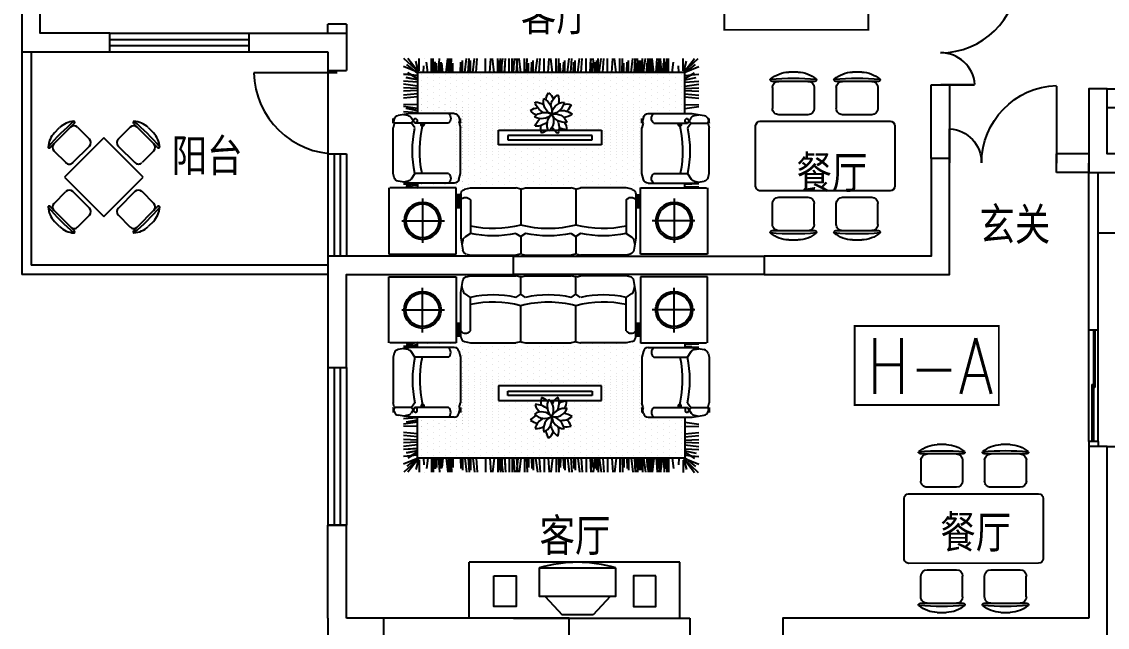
# Model space of a CAD drawing. Extents: x -355483 to -326583, y -641147 to -611949.
# Drawn here: x -354483 to -342783, y -633649 to -627124 of the extents above; entities that cross this region are included whole.
import ezdxf

# ---------------------------------------------------------------- set-up
doc = ezdxf.new("R2010")
doc.units = 0
doc.header["$LTSCALE"] = 1000
doc.header["$MEASUREMENT"] = 0
doc.layers.get('0').update_dxf_attribs({"linetype": 'CONTINUOUS'})
for name, color, linetype in [('BALCONY', 2, 'CONTINUOUS'), ('JG', 8, 'CONTINUOUS'), ('JIAJU', 252, 'CONTINUOUS'), ('PL', 8, 'CONTINUOUS'), ('PUB_DIM', 3, 'CONTINUOUS'), ('PUB_TEXT', 7, 'CONTINUOUS'), ('WALL', 2, 'CONTINUOUS'), ('WINDOW', 3, 'CONTINUOUS'), ('家具', 145, 'CONTINUOUS'), ('洁具', 6, 'CONTINUOUS')]:
    doc.layers.add(name, color=color, linetype=linetype)
doc.layers.get('PUB_DIM').off()
doc.styles.add('-黑体', font='simhei.ttf', dxfattribs={"width": 0.7})
doc.styles.add('_HZTXT', font='txt.shx', dxfattribs={"width": 0.8, "bigfont": 'hztxt.shx'})
doc.styles.add('ATT', font='TXT')
doc.styles.add('DIM_FONT', font='ROMAND.shx', dxfattribs={"width": 0.7})
doc.styles.get("Standard").update_dxf_attribs({"font": 'GBENOR', "bigfont": 'GBCBIG'})

# ---------------------------------------------------------------- blocks, each defined once
blk = doc.blocks.new('12PPLT03')
at = {"color": 0, "linetype": 'ByBlock'}
for centre, radius, start, end in [((-0.374, 0.045), 0.323, 57.5086, 91.2476), ((0.135, 0.406), 0.518, 184.2105, 205.3514), ((0.152, 0.32), 0.354, 170.7761, 244.5159), ((-0.318, 0.073), 0.327, 347.0447, 68.2473), ((0.333, 0.25), 0.417, 143.1301, 173.4932), ((-0.292, 0.25), 0.384, 351.1324, 40.6013), ((-0.029, 0.325), 0.327, 275.0447, 356.2473), ((0.351, -0.046), 0.354, 98.7761, 172.5159), ((0.428, -0.003), 0.518, 112.2105, 133.3514), ((-0.073, 0.37), 0.323, 345.5086, 19.2476), ((-0.328, -0.2), 0.384, 63.1324, 112.6013), ((-0.135, 0.394), 0.417, 215.1301, 245.4932), ((-0.168, -0.28), 0.327, 59.0447, 140.2473), ((-0.257, 0.244), 0.354, 242.7761, 316.5159), ((-0.311, -0.169), 0.354, 314.7761, 28.5159), ((0.065, -0.348), 0.354, 26.7761, 100.5159), ((0.3, 0.128), 0.327, 203.0447, 284.2473), ((0.148, 0.355), 0.384, 279.1324, 328.6013), ((0.341, -0.24), 0.417, 71.1301, 101.4931), ((0.129, -0.408), 0.518, 40.2105, 61.3514), ((-0.159, -0.342), 0.323, 129.5086, 163.2476), ((-0.344, 0.254), 0.518, 256.2105, 277.3514), ((0.089, -0.374), 0.384, 135.1324, 184.6013), ((0.214, -0.246), 0.327, 131.0447, 212.2473), ((0.383, -0.031), 0.384, 207.1324, 256.6013), ((-0.123, -0.398), 0.417, 359.1301, 29.4931), ((0.329, 0.183), 0.323, 273.5086, 307.2476), ((-0.417, -0.006), 0.417, 287.1301, 317.4932), ((0.276, -0.256), 0.323, 201.5086, 235.2476), ((-0.348, -0.249), 0.518, 328.2105, 349.3514)]:
    blk.add_arc(centre, radius, start, end, dxfattribs=at)
at = {"color": 0, "linetype": 'ByBlock', "style": 'ATT'}
for tag, p, flags in [('ITEM', (0, -2.25), 3), ('ROOM_NUMBER', (0, -3.583), 1)]:
    blk.add_attdef(tag, p, '', height=1, dxfattribs=dict(at, flags=flags))
blk = doc.blocks.new('F-FLOW5')
at = {"xscale": 6, "yscale": 6, "zscale": 6}
blk.add_blockref('12PPLT03', (-0.03, 0.27), dxfattribs=at)
blk = doc.blocks.new('-FLOW4')
at = {"xscale": 75, "yscale": 75, "zscale": 75}
blk.add_blockref('F-FLOW5', (-3, -19), dxfattribs=at)
blk = doc.blocks.new('A$C651D3A54')
at = {"layer": 'JG'}
for p, q in [((279, 1967), (116, 2119)), ((276, 1967), (158, 2119)), ((280, 1986), (280, 2119)), ((436, 1965), (438, 2118)), ((456, 1965), (456, 2118)), ((485, 1965), (484, 2118)), ((512, 1965), (524, 2118)), ((523, 1965), (540, 2118)), ((571, 1965), (559, 2118)), ((594, 1965), (613, 2118)), ((616, 1965), (616, 2118)), ((622, 1965), (624, 2118)), ((631, 1965), (642, 2118)), ((648, 1965), (653, 2118)), ((668, 1965), (657, 2118)), ((705, 1965), (686, 2118)), ((718, 1965), (716, 2118)), ((756, 1965), (773, 2118)), ((804, 1965), (792, 2118)), ((803, 1965), (793, 2118)), ((803, 1965), (798, 2118)), ((841, 1965), (821, 2118)), ((938, 1965), (933, 2118)), ((963, 1965), (961, 2118)), ((1001, 1965), (1018, 2118)), ((1049, 1965), (1037, 2118)), ((1093, 1965), (1093, 2118)), ((1146, 1965), (1135, 2118)), ((1183, 1965), (1164, 2118)), ((1195, 1965), (1194, 2118)), ((1233, 1965), (1250, 2118)), ((1281, 1965), (1269, 2118)), ((1280, 1965), (1275, 2118)), ((1326, 1965), (1326, 2118)), ((1378, 1965), (1368, 2118)), ((1415, 1965), (1396, 2118)), ((1490, 1965), (1479, 2118)), ((1527, 1965), (1507, 2118)), ((1624, 1965), (1619, 2118)), ((1649, 1965), (1647, 2118)), ((1687, 1965), (1704, 2118)), ((1735, 1965), (1723, 2118)), ((1779, 1965), (1779, 2118)), ((1832, 1965), (1821, 2118)), ((1869, 1965), (1850, 2118)), ((1966, 1965), (1961, 2118)), ((1991, 1965), (1990, 2118)), ((2029, 1965), (2046, 2118)), ((2060, 1965), (2077, 2118)), ((2077, 1965), (2065, 2118)), ((2108, 1965), (2096, 2118)), ((2122, 1965), (2122, 2118)), ((2153, 1965), (2153, 2118)), ((2205, 1965), (2195, 2118)), ((2243, 1965), (2223, 2118)), ((2253, 1965), (2248, 2118)), ((2278, 1965), (2276, 2118)), ((2316, 1965), (2333, 2118)), ((2364, 1965), (2352, 2118)), ((2408, 1965), (2408, 2118)), ((2509, 1965), (2499, 2118)), ((2547, 1965), (2527, 2118)), ((2596, 1965), (2586, 2118)), ((2633, 1965), (2614, 2118)), ((2782, 1965), (2777, 2118)), ((2798, 1965), (2788, 2118)), ((2807, 1965), (2805, 2118)), ((2835, 1965), (2816, 2118)), ((2917, 1965), (2905, 2118)), ((2973, 1965), (2973, 2118)), ((2993, 1965), (2992, 2118)), ((3067, 2118), (3067, 2118)), ((3124, 1985), (3124, 2118)), ((3125, 1965), (3288, 2118)), ((3128, 1965), (3246, 2118)), ((268, 1967), (110, 2032)), ((263, 1963), (145, 2054)), ((267, 1993), (242, 2089)), ((325, 1967), (330, 2039)), ((398, 1965), (385, 2077)), ((472, 1965), (476, 2081)), ((493, 1965), (491, 2067)), ((523, 1965), (529, 2077)), ((543, 1965), (543, 2077)), ((560, 1965), (548, 2068)), ((634, 1965), (640, 2077)), ((669, 1965), (666, 2067)), ((731, 1965), (731, 2096)), ((752, 1965), (746, 2077)), ((750, 1965), (756, 2077)), ((755, 1965), (755, 2096)), ((770, 1965), (770, 2096)), ((776, 1965), (770, 2077)), ((781, 1965), (784, 2067)), ((867, 1965), (867, 2096)), ((887, 1965), (881, 2077)), ((917, 1965), (919, 2067)), ((1209, 1965), (1209, 2096)), ((1229, 1965), (1223, 2077)), ((1259, 1965), (1261, 2067)), ((1442, 1965), (1442, 2096)), ((1462, 1965), (1456, 2077)), ((1553, 1965), (1553, 2096)), ((1573, 1965), (1567, 2077)), ((1603, 1965), (1605, 2067)), ((1895, 1965), (1895, 2096)), ((1915, 1965), (1909, 2077)), ((1945, 1965), (1947, 2067)), ((2202, 1965), (2196, 2077)), ((2232, 1965), (2234, 2067)), ((2269, 1965), (2269, 2096)), ((2573, 1965), (2573, 2096)), ((2593, 1965), (2587, 2077)), ((2659, 1965), (2659, 2096)), ((2680, 1965), (2674, 2077)), ((2760, 1965), (2763, 2067)), ((2795, 1965), (2789, 2077)), ((2869, 1965), (2881, 2068)), ((2886, 1965), (2886, 2077)), ((2906, 1965), (2900, 2077)), ((2936, 1965), (2938, 2067)), ((2957, 1965), (2953, 2081)), ((3031, 1965), (3044, 2077)), ((3079, 1965), (3074, 2037)), ((3136, 1965), (3294, 2031)), ((3137, 1992), (3162, 2088)), ((3141, 1961), (3259, 2052)), ((263, 1935), (110, 1949)), ((263, 1864), (110, 1873)), ((263, 1887), (138, 1912)), ((263, 1901), (156, 1964)), ((301, 1940), (301, 1940)), ((301, 1876), (301, 1876)), ((365, 1908), (365, 1908)), ((429, 1940), (429, 1940)), ((429, 1876), (429, 1876)), ((492, 1908), (492, 1908)), ((556, 1940), (556, 1940)), ((556, 1876), (556, 1876)), ((619, 1908), (619, 1908)), ((683, 1940), (683, 1940)), ((683, 1876), (683, 1876)), ((747, 1908), (747, 1908)), ((810, 1940), (810, 1940)), ((810, 1876), (810, 1876)), ((874, 1908), (874, 1908)), ((937, 1940), (937, 1940)), ((937, 1876), (937, 1876)), ((1001, 1908), (1001, 1908)), ((1064, 1940), (1064, 1940)), ((1064, 1876), (1064, 1876)), ((1128, 1908), (1128, 1908)), ((1192, 1940), (1192, 1940)), ((1192, 1876), (1192, 1876)), ((1255, 1908), (1255, 1908)), ((1319, 1940), (1319, 1940)), ((1319, 1876), (1319, 1876)), ((1382, 1908), (1382, 1908)), ((1446, 1940), (1446, 1940)), ((1446, 1876), (1446, 1876)), ((1510, 1908), (1510, 1908)), ((1573, 1940), (1573, 1940)), ((1573, 1876), (1573, 1876)), ((1637, 1908), (1637, 1908)), ((1700, 1940), (1700, 1940)), ((1700, 1876), (1700, 1876)), ((1764, 1908), (1764, 1908)), ((1828, 1940), (1828, 1940)), ((1828, 1876), (1828, 1876)), ((1891, 1908), (1891, 1908)), ((1955, 1940), (1955, 1940)), ((1955, 1876), (1955, 1876)), ((2018, 1908), (2018, 1908)), ((2082, 1940), (2082, 1940)), ((2082, 1876), (2082, 1876)), ((2146, 1908), (2146, 1908)), ((2209, 1940), (2209, 1940)), ((2209, 1876), (2209, 1876)), ((2273, 1908), (2273, 1908)), ((2336, 1940), (2336, 1940)), ((2336, 1876), (2336, 1876)), ((2400, 1908), (2400, 1908)), ((2464, 1940), (2464, 1940)), ((2464, 1876), (2464, 1876)), ((2527, 1908), (2527, 1908)), ((2591, 1940), (2591, 1940)), ((2591, 1876), (2591, 1876)), ((2654, 1908), (2654, 1908)), ((2718, 1940), (2718, 1940)), ((2718, 1876), (2718, 1876)), ((2782, 1908), (2782, 1908)), ((2845, 1940), (2845, 1940)), ((2845, 1876), (2845, 1876)), ((2909, 1908), (2909, 1908)), ((2972, 1940), (2972, 1940)), ((2972, 1876), (2972, 1876)), ((3036, 1908), (3036, 1908)), ((3100, 1940), (3100, 1940)), ((3100, 1876), (3100, 1876)), ((3141, 1901), (3248, 1964)), ((3141, 1899), (3248, 1963)), ((3141, 1935), (3294, 1949)), ((3141, 1933), (3294, 1947)), ((3141, 1887), (3266, 1912)), ((3141, 1886), (3266, 1910)), ((3141, 1864), (3294, 1873)), ((263, 1821), (110, 1841)), ((263, 1794), (110, 1801)), ((263, 1772), (110, 1766)), ((301, 1812), (301, 1812)), ((365, 1844), (365, 1844)), ((365, 1781), (365, 1781)), ((429, 1812), (429, 1812)), ((492, 1844), (492, 1844)), ((492, 1781), (492, 1781)), ((556, 1812), (556, 1812)), ((619, 1844), (619, 1844)), ((619, 1781), (619, 1781)), ((683, 1812), (683, 1812)), ((747, 1844), (747, 1844)), ((747, 1781), (747, 1781)), ((810, 1812), (810, 1812)), ((874, 1844), (874, 1844)), ((874, 1781), (874, 1781)), ((937, 1812), (937, 1812)), ((1001, 1844), (1001, 1844)), ((1001, 1781), (1001, 1781)), ((1064, 1812), (1064, 1812)), ((1128, 1844), (1128, 1844)), ((1128, 1781), (1128, 1781)), ((1192, 1812), (1192, 1812)), ((1255, 1844), (1255, 1844)), ((1255, 1781), (1255, 1781)), ((1319, 1812), (1319, 1812)), ((1382, 1844), (1382, 1844)), ((1382, 1781), (1382, 1781)), ((1446, 1812), (1446, 1812)), ((1510, 1844), (1510, 1844)), ((1510, 1781), (1510, 1781)), ((1573, 1812), (1573, 1812)), ((1637, 1844), (1637, 1844)), ((1637, 1781), (1637, 1781)), ((1700, 1812), (1700, 1812)), ((1764, 1844), (1764, 1844)), ((1764, 1781), (1764, 1781)), ((1828, 1812), (1828, 1812)), ((1891, 1844), (1891, 1844)), ((1891, 1781), (1891, 1781)), ((1955, 1812), (1955, 1812)), ((2018, 1844), (2018, 1844)), ((2018, 1781), (2018, 1781)), ((2082, 1812), (2082, 1812)), ((2146, 1844), (2146, 1844)), ((2146, 1781), (2146, 1781)), ((2209, 1812), (2209, 1812)), ((2273, 1844), (2273, 1844)), ((2273, 1781), (2273, 1781)), ((2336, 1812), (2336, 1812)), ((2400, 1844), (2400, 1844)), ((2400, 1781), (2400, 1781)), ((2464, 1812), (2464, 1812)), ((2527, 1844), (2527, 1844)), ((2527, 1781), (2527, 1781)), ((2591, 1812), (2591, 1812)), ((2654, 1844), (2654, 1844)), ((2654, 1781), (2654, 1781)), ((2718, 1812), (2718, 1812)), ((2782, 1844), (2782, 1844)), ((2782, 1781), (2782, 1781)), ((2845, 1812), (2845, 1812)), ((2909, 1844), (2909, 1844)), ((2909, 1781), (2909, 1781)), ((2972, 1812), (2972, 1812)), ((3036, 1844), (3036, 1844)), ((3036, 1781), (3036, 1781)), ((3100, 1812), (3100, 1812)), ((3141, 1862), (3294, 1872)), ((3141, 1821), (3294, 1841)), ((3141, 1794), (3294, 1801)), ((3141, 1772), (3294, 1766)), ((263, 1737), (110, 1721)), ((263, 1704), (110, 1689)), ((301, 1749), (301, 1749)), ((301, 1685), (301, 1685)), ((365, 1717), (365, 1717)), ((365, 1653), (365, 1653)), ((429, 1749), (429, 1749)), ((429, 1685), (429, 1685)), ((492, 1717), (492, 1717)), ((492, 1653), (492, 1653)), ((556, 1749), (556, 1749)), ((556, 1685), (556, 1685)), ((619, 1717), (619, 1717)), ((619, 1653), (619, 1653)), ((683, 1749), (683, 1749)), ((683, 1685), (683, 1685)), ((747, 1717), (747, 1717)), ((747, 1653), (747, 1653)), ((810, 1749), (810, 1749)), ((810, 1685), (810, 1685)), ((874, 1717), (874, 1717)), ((874, 1653), (874, 1653)), ((937, 1749), (937, 1749)), ((937, 1685), (937, 1685)), ((1001, 1717), (1001, 1717)), ((1001, 1653), (1001, 1653)), ((1064, 1749), (1064, 1749)), ((1064, 1685), (1064, 1685)), ((1128, 1717), (1128, 1717)), ((1128, 1653), (1128, 1653)), ((1192, 1749), (1192, 1749)), ((1192, 1685), (1192, 1685)), ((1255, 1717), (1255, 1717)), ((1255, 1653), (1255, 1653)), ((1319, 1749), (1319, 1749)), ((1319, 1685), (1319, 1685)), ((1382, 1717), (1382, 1717)), ((1382, 1653), (1382, 1653)), ((1446, 1749), (1446, 1749)), ((1446, 1685), (1446, 1685)), ((1510, 1717), (1510, 1717)), ((1510, 1653), (1510, 1653)), ((1573, 1749), (1573, 1749)), ((1573, 1685), (1573, 1685)), ((1637, 1717), (1637, 1717)), ((1637, 1653), (1637, 1653)), ((1700, 1749), (1700, 1749)), ((1700, 1685), (1700, 1685)), ((1764, 1717), (1764, 1717)), ((1764, 1653), (1764, 1653)), ((1828, 1749), (1828, 1749)), ((1828, 1685), (1828, 1685)), ((1891, 1717), (1891, 1717)), ((1891, 1653), (1891, 1653)), ((1955, 1749), (1955, 1749)), ((1955, 1685), (1955, 1685)), ((2018, 1717), (2018, 1717)), ((2018, 1653), (2018, 1653)), ((2082, 1749), (2082, 1749)), ((2082, 1685), (2082, 1685)), ((2146, 1717), (2146, 1717)), ((2146, 1653), (2146, 1653)), ((2209, 1749), (2209, 1749)), ((2209, 1685), (2209, 1685)), ((2273, 1717), (2273, 1717)), ((2273, 1653), (2273, 1653)), ((2336, 1749), (2336, 1749)), ((2336, 1685), (2336, 1685)), ((2400, 1717), (2400, 1717)), ((2400, 1653), (2400, 1653)), ((2464, 1749), (2464, 1749)), ((2464, 1685), (2464, 1685)), ((2527, 1717), (2527, 1717)), ((2527, 1653), (2527, 1653)), ((2591, 1749), (2591, 1749)), ((2591, 1685), (2591, 1685)), ((2654, 1717), (2654, 1717)), ((2654, 1653), (2654, 1653)), ((2718, 1749), (2718, 1749)), ((2718, 1685), (2718, 1685)), ((2782, 1717), (2782, 1717)), ((2782, 1653), (2782, 1653)), ((2845, 1749), (2845, 1749)), ((2845, 1685), (2845, 1685)), ((2909, 1717), (2909, 1717)), ((2909, 1653), (2909, 1653)), ((2972, 1749), (2972, 1749)), ((2972, 1685), (2972, 1685)), ((3036, 1717), (3036, 1717)), ((3036, 1653), (3036, 1653)), ((3100, 1749), (3100, 1749)), ((3100, 1685), (3100, 1685)), ((3141, 1737), (3294, 1721)), ((3141, 1704), (3294, 1689)), ((181, 1524), (53, 1503)), ((263, 1623), (110, 1620)), ((263, 1579), (110, 1599)), ((657, 1524), (181, 1524)), ((301, 1622), (301, 1622)), ((301, 1558), (301, 1558)), ((365, 1590), (365, 1590)), ((365, 1526), (365, 1526)), ((429, 1622), (429, 1622)), ((429, 1558), (429, 1558)), ((492, 1590), (492, 1590)), ((492, 1526), (492, 1526)), ((556, 1622), (556, 1622)), ((556, 1558), (556, 1558)), ((619, 1590), (619, 1590)), ((619, 1526), (619, 1526)), ((683, 1622), (683, 1622)), ((683, 1558), (683, 1558)), ((747, 1590), (747, 1590)), ((747, 1560), (747, 1560)), ((747, 1526), (747, 1526)), ((810, 1622), (810, 1622)), ((810, 1592), (810, 1592)), ((810, 1558), (810, 1558)), ((810, 1528), (810, 1528)), ((874, 1590), (874, 1590)), ((874, 1560), (874, 1560)), ((874, 1526), (874, 1526)), ((937, 1622), (937, 1622)), ((937, 1592), (937, 1592)), ((937, 1558), (937, 1558)), ((937, 1528), (937, 1528)), ((1001, 1590), (1001, 1590)), ((1001, 1560), (1001, 1560)), ((1001, 1526), (1001, 1526)), ((1064, 1622), (1064, 1622)), ((1064, 1592), (1064, 1592)), ((1064, 1558), (1064, 1558)), ((1064, 1528), (1064, 1528)), ((1128, 1590), (1128, 1590)), ((1128, 1560), (1128, 1560)), ((1128, 1526), (1128, 1526)), ((1192, 1622), (1192, 1622)), ((1192, 1558), (1192, 1558)), ((1255, 1590), (1255, 1590)), ((1255, 1526), (1255, 1526)), ((1319, 1622), (1319, 1622)), ((1319, 1558), (1319, 1558)), ((1382, 1590), (1382, 1590)), ((1382, 1526), (1382, 1526)), ((1446, 1622), (1446, 1622)), ((1446, 1558), (1446, 1558)), ((1510, 1590), (1510, 1590)), ((1510, 1526), (1510, 1526)), ((1573, 1622), (1573, 1622)), ((1573, 1558), (1573, 1558)), ((1637, 1590), (1637, 1590)), ((1637, 1526), (1637, 1526)), ((1700, 1622), (1700, 1622)), ((1700, 1558), (1700, 1558)), ((1764, 1590), (1764, 1590)), ((1764, 1526), (1764, 1526)), ((1828, 1622), (1828, 1622)), ((1828, 1558), (1828, 1558)), ((1891, 1590), (1891, 1590)), ((1891, 1526), (1891, 1526)), ((1955, 1622), (1955, 1622)), ((1955, 1558), (1955, 1558)), ((2018, 1590), (2018, 1590)), ((2018, 1526), (2018, 1526)), ((2082, 1622), (2082, 1622)), ((2082, 1558), (2082, 1558)), ((2146, 1590), (2146, 1590)), ((2146, 1526), (2146, 1526)), ((2209, 1622), (2209, 1622)), ((2209, 1558), (2209, 1558)), ((2273, 1590), (2273, 1590)), ((2273, 1560), (2273, 1560)), ((2273, 1526), (2273, 1526)), ((2336, 1622), (2336, 1622)), ((2336, 1592), (2336, 1592)), ((2336, 1558), (2336, 1558)), ((2336, 1528), (2336, 1528)), ((2400, 1590), (2400, 1590)), ((2400, 1560), (2400, 1560)), ((2400, 1526), (2400, 1526)), ((2464, 1622), (2464, 1622)), ((2464, 1592), (2464, 1592)), ((2464, 1558), (2464, 1558)), ((2464, 1528), (2464, 1528)), ((2527, 1590), (2527, 1590)), ((2527, 1560), (2527, 1560)), ((2527, 1526), (2527, 1526)), ((2591, 1622), (2591, 1622)), ((2591, 1592), (2591, 1592)), ((2591, 1558), (2591, 1558)), ((2591, 1528), (2591, 1528)), ((2654, 1590), (2654, 1590)), ((2654, 1560), (2654, 1560)), ((2654, 1526), (2654, 1526)), ((2657, 1590), (2657, 1590)), ((2657, 1560), (2657, 1560)), ((2657, 1526), (2657, 1526)), ((2718, 1622), (2718, 1622)), ((2718, 1592), (2718, 1592)), ((2718, 1558), (2718, 1558)), ((2718, 1528), (2718, 1528)), ((2721, 1622), (2721, 1622)), ((2721, 1558), (2721, 1558)), ((2746, 1524), (3223, 1524)), ((2782, 1590), (2782, 1590)), ((2782, 1526), (2782, 1526)), ((2785, 1590), (2785, 1590)), ((2785, 1526), (2785, 1526)), ((2845, 1622), (2845, 1622)), ((2845, 1558), (2845, 1558)), ((2848, 1622), (2848, 1622)), ((2848, 1558), (2848, 1558)), ((2909, 1590), (2909, 1590)), ((2909, 1526), (2909, 1526)), ((2912, 1590), (2912, 1590)), ((2912, 1526), (2912, 1526)), ((2972, 1622), (2972, 1622)), ((2972, 1558), (2972, 1558)), ((2975, 1622), (2975, 1622)), ((2975, 1558), (2975, 1558)), ((3036, 1590), (3036, 1590)), ((3036, 1526), (3036, 1526)), ((3039, 1590), (3039, 1590)), ((3039, 1526), (3039, 1526)), ((3100, 1622), (3100, 1622)), ((3100, 1558), (3100, 1558)), ((3103, 1622), (3103, 1622)), ((3103, 1558), (3103, 1558)), ((3141, 1623), (3294, 1620)), ((3141, 1623), (3294, 1620)), ((3141, 1579), (3294, 1599)), ((3141, 1579), (3294, 1599)), ((3141, 1556), (3266, 1581)), ((3141, 1555), (3266, 1579)), ((3141, 1532), (3294, 1542)), ((3223, 1524), (3351, 1503)), ((0, 1421), (0, 1472)), ((11, 1429), (0, 1472)), ((11, 1464), (0, 1421)), ((11, 1413), (0, 1369)), ((198, 1421), (14, 1421)), ((160, 1502), (110, 1512)), ((233, 1421), (193, 1480)), ((233, 1472), (198, 1421)), ((233, 1369), (198, 1421)), ((594, 1421), (233, 1421)), ((708, 1485), (724, 1421)), ((711, 1421), (724, 1472)), ((711, 1421), (724, 1369)), ((724, 1421), (724, 1472)), ((747, 1497), (747, 1497)), ((747, 1463), (747, 1463)), ((747, 1433), (747, 1433)), ((810, 1494), (810, 1494)), ((810, 1465), (810, 1465)), ((810, 1431), (810, 1431)), ((874, 1497), (874, 1497)), ((874, 1463), (874, 1463)), ((874, 1433), (874, 1433)), ((937, 1494), (937, 1494)), ((937, 1465), (937, 1465)), ((937, 1431), (937, 1431)), ((1001, 1497), (1001, 1497)), ((1001, 1463), (1001, 1463)), ((1001, 1433), (1001, 1433)), ((1064, 1494), (1064, 1494)), ((1064, 1465), (1064, 1465)), ((1064, 1431), (1064, 1431)), ((1128, 1497), (1128, 1497)), ((1128, 1463), (1128, 1463)), ((1128, 1433), (1128, 1433)), ((1192, 1494), (1192, 1494)), ((1192, 1431), (1192, 1431)), ((1255, 1463), (1255, 1463)), ((1319, 1494), (1319, 1494)), ((1319, 1431), (1319, 1431)), ((1382, 1463), (1382, 1463)), ((1446, 1494), (1446, 1494)), ((1446, 1431), (1446, 1431)), ((1510, 1463), (1510, 1463)), ((1573, 1494), (1573, 1494)), ((1573, 1431), (1573, 1431)), ((1637, 1463), (1637, 1463)), ((1700, 1494), (1700, 1494)), ((1700, 1431), (1700, 1431)), ((1764, 1463), (1764, 1463)), ((1828, 1494), (1828, 1494)), ((1828, 1431), (1828, 1431)), ((1891, 1463), (1891, 1463)), ((1955, 1494), (1955, 1494)), ((1955, 1431), (1955, 1431)), ((2018, 1463), (2018, 1463)), ((2082, 1494), (2082, 1494)), ((2082, 1431), (2082, 1431)), ((2146, 1463), (2146, 1463)), ((2209, 1494), (2209, 1494)), ((2209, 1431), (2209, 1431)), ((2273, 1497), (2273, 1497)), ((2273, 1463), (2273, 1463)), ((2273, 1433), (2273, 1433)), ((2336, 1494), (2336, 1494)), ((2336, 1465), (2336, 1465)), ((2336, 1431), (2336, 1431)), ((2400, 1497), (2400, 1497)), ((2400, 1463), (2400, 1463)), ((2400, 1433), (2400, 1433)), ((2464, 1494), (2464, 1494)), ((2464, 1465), (2464, 1465)), ((2464, 1431), (2464, 1431)), ((2527, 1497), (2527, 1497)), ((2527, 1463), (2527, 1463)), ((2527, 1433), (2527, 1433)), ((2591, 1494), (2591, 1494)), ((2591, 1465), (2591, 1465)), ((2591, 1431), (2591, 1431)), ((2654, 1497), (2654, 1497)), ((2654, 1463), (2654, 1463)), ((2654, 1433), (2654, 1433)), ((2657, 1497), (2657, 1497)), ((2657, 1463), (2657, 1463)), ((2657, 1433), (2657, 1433)), ((2696, 1485), (2680, 1421)), ((2680, 1421), (2680, 1472)), ((2693, 1421), (2680, 1472)), ((2693, 1421), (2680, 1369)), ((2718, 1494), (2718, 1494)), ((2718, 1465), (2718, 1465)), ((2718, 1431), (2718, 1431)), ((2810, 1421), (3171, 1421)), ((3171, 1421), (3211, 1480)), ((3171, 1472), (3206, 1421)), ((3171, 1369), (3206, 1421)), ((3206, 1421), (3390, 1421)), ((3244, 1502), (3294, 1512)), ((3393, 1429), (3404, 1472)), ((3393, 1464), (3404, 1421)), ((3393, 1413), (3404, 1369)), ((3404, 1421), (3404, 1472)), ((0, 878), (0, 1369)), ((724, 878), (724, 1369)), ((747, 1399), (747, 1399)), ((747, 1369), (747, 1369)), ((747, 1335), (747, 1335)), ((747, 1306), (747, 1306)), ((810, 1401), (810, 1401)), ((810, 1367), (810, 1367)), ((810, 1338), (810, 1338)), ((810, 1304), (810, 1304)), ((874, 1399), (874, 1399)), ((874, 1369), (874, 1369)), ((874, 1335), (874, 1335)), ((874, 1306), (874, 1306)), ((937, 1401), (937, 1401)), ((937, 1367), (937, 1367)), ((937, 1338), (937, 1338)), ((937, 1304), (937, 1304)), ((1001, 1399), (1001, 1399)), ((1001, 1369), (1001, 1369)), ((1001, 1335), (1001, 1335)), ((1001, 1306), (1001, 1306)), ((1064, 1401), (1064, 1401)), ((1064, 1367), (1064, 1367)), ((1064, 1338), (1064, 1338)), ((1064, 1304), (1064, 1304)), ((1128, 1399), (1128, 1399)), ((1128, 1369), (1128, 1369)), ((1128, 1335), (1128, 1335)), ((1128, 1306), (1128, 1306)), ((1158, 1345), (1158, 1188)), ((2271, 1345), (1158, 1345)), ((1192, 1367), (1192, 1367)), ((1255, 1399), (1255, 1399)), ((1260, 1289), (2169, 1289)), ((1260, 1243), (1260, 1289)), ((1319, 1367), (1319, 1367)), ((1382, 1399), (1382, 1399)), ((1446, 1367), (1446, 1367)), ((1510, 1399), (1510, 1399)), ((1573, 1367), (1573, 1367)), ((1637, 1399), (1637, 1399)), ((1700, 1367), (1700, 1367)), ((1764, 1399), (1764, 1399)), ((1828, 1367), (1828, 1367)), ((1891, 1399), (1891, 1399)), ((1955, 1367), (1955, 1367)), ((2018, 1399), (2018, 1399)), ((2082, 1367), (2082, 1367)), ((2146, 1399), (2146, 1399)), ((2169, 1289), (2169, 1243)), ((2209, 1367), (2209, 1367)), ((2271, 1188), (2271, 1345)), ((2273, 1399), (2273, 1399)), ((2273, 1369), (2273, 1369)), ((2273, 1335), (2273, 1335)), ((2273, 1306), (2273, 1306)), ((2336, 1401), (2336, 1401)), ((2336, 1367), (2336, 1367)), ((2336, 1338), (2336, 1338)), ((2336, 1304), (2336, 1304)), ((2400, 1399), (2400, 1399)), ((2400, 1369), (2400, 1369)), ((2400, 1335), (2400, 1335)), ((2400, 1306), (2400, 1306)), ((2464, 1401), (2464, 1401)), ((2464, 1367), (2464, 1367)), ((2464, 1338), (2464, 1338)), ((2464, 1304), (2464, 1304)), ((2527, 1399), (2527, 1399)), ((2527, 1369), (2527, 1369)), ((2527, 1335), (2527, 1335)), ((2527, 1306), (2527, 1306)), ((2591, 1401), (2591, 1401)), ((2591, 1367), (2591, 1367)), ((2591, 1338), (2591, 1338)), ((2591, 1304), (2591, 1304)), ((2654, 1399), (2654, 1399)), ((2654, 1369), (2654, 1369)), ((2654, 1335), (2654, 1335)), ((2654, 1306), (2654, 1306)), ((2657, 1399), (2657, 1399)), ((2657, 1369), (2657, 1369)), ((2657, 1335), (2657, 1335)), ((2657, 1306), (2657, 1306)), ((2680, 878), (2680, 1369)), ((2718, 1401), (2718, 1401)), ((2718, 1367), (2718, 1367)), ((2718, 1338), (2718, 1338)), ((2718, 1304), (2718, 1304)), ((3404, 878), (3404, 1369)), ((747, 1272), (747, 1272)), ((747, 1242), (747, 1242)), ((747, 1208), (747, 1208)), ((747, 1179), (747, 1179)), ((810, 1274), (810, 1274)), ((810, 1240), (810, 1240)), ((810, 1210), (810, 1210)), ((810, 1176), (810, 1176)), ((874, 1272), (874, 1272)), ((874, 1242), (874, 1242)), ((874, 1208), (874, 1208)), ((874, 1179), (874, 1179)), ((937, 1274), (937, 1274)), ((937, 1240), (937, 1240)), ((937, 1210), (937, 1210)), ((937, 1176), (937, 1176)), ((1001, 1272), (1001, 1272)), ((1001, 1242), (1001, 1242)), ((1001, 1208), (1001, 1208)), ((1001, 1179), (1001, 1179)), ((1064, 1274), (1064, 1274)), ((1064, 1240), (1064, 1240)), ((1064, 1210), (1064, 1210)), ((1064, 1176), (1064, 1176)), ((1128, 1272), (1128, 1272)), ((1128, 1242), (1128, 1242)), ((1128, 1208), (1128, 1208)), ((1128, 1179), (1128, 1179)), ((1158, 1188), (2271, 1188)), ((1255, 1179), (1255, 1179)), ((2169, 1243), (1260, 1243)), ((1382, 1179), (1382, 1179)), ((1510, 1179), (1510, 1179)), ((1637, 1179), (1637, 1179)), ((1764, 1179), (1764, 1179)), ((1891, 1179), (1891, 1179)), ((2018, 1179), (2018, 1179)), ((2146, 1179), (2146, 1179)), ((2273, 1272), (2273, 1272)), ((2273, 1242), (2273, 1242)), ((2273, 1208), (2273, 1208)), ((2273, 1179), (2273, 1179)), ((2336, 1274), (2336, 1274)), ((2336, 1240), (2336, 1240)), ((2336, 1210), (2336, 1210)), ((2336, 1176), (2336, 1176)), ((2400, 1272), (2400, 1272)), ((2400, 1242), (2400, 1242)), ((2400, 1208), (2400, 1208)), ((2400, 1179), (2400, 1179)), ((2464, 1274), (2464, 1274)), ((2464, 1240), (2464, 1240)), ((2464, 1210), (2464, 1210)), ((2464, 1176), (2464, 1176)), ((2527, 1272), (2527, 1272)), ((2527, 1242), (2527, 1242)), ((2527, 1208), (2527, 1208)), ((2527, 1179), (2527, 1179)), ((2591, 1274), (2591, 1274)), ((2591, 1240), (2591, 1240)), ((2591, 1210), (2591, 1210)), ((2591, 1176), (2591, 1176)), ((2654, 1272), (2654, 1272)), ((2654, 1242), (2654, 1242)), ((2654, 1208), (2654, 1208)), ((2654, 1179), (2654, 1179)), ((2657, 1272), (2657, 1272)), ((2657, 1242), (2657, 1242)), ((2657, 1208), (2657, 1208)), ((2657, 1179), (2657, 1179)), ((2718, 1274), (2718, 1274)), ((2718, 1240), (2718, 1240)), ((2718, 1210), (2718, 1210)), ((2718, 1176), (2718, 1176)), ((747, 1145), (747, 1145)), ((747, 1115), (747, 1115)), ((747, 1081), (747, 1081)), ((810, 1147), (810, 1147)), ((810, 1113), (810, 1113)), ((810, 1083), (810, 1083)), ((874, 1145), (874, 1145)), ((874, 1115), (874, 1115)), ((874, 1081), (874, 1081)), ((937, 1147), (937, 1147)), ((937, 1113), (937, 1113)), ((937, 1083), (937, 1083)), ((1001, 1145), (1001, 1145)), ((1001, 1115), (1001, 1115)), ((1001, 1081), (1001, 1081)), ((1064, 1147), (1064, 1147)), ((1064, 1113), (1064, 1113)), ((1064, 1083), (1064, 1083)), ((1128, 1145), (1128, 1145)), ((1128, 1115), (1128, 1115)), ((1128, 1081), (1128, 1081)), ((1192, 1147), (1192, 1147)), ((1192, 1083), (1192, 1083)), ((1255, 1115), (1255, 1115)), ((1319, 1147), (1319, 1147)), ((1319, 1083), (1319, 1083)), ((1382, 1115), (1382, 1115)), ((1446, 1147), (1446, 1147)), ((1446, 1083), (1446, 1083)), ((1510, 1115), (1510, 1115)), ((1573, 1147), (1573, 1147)), ((1573, 1083), (1573, 1083)), ((1637, 1115), (1637, 1115)), ((1700, 1147), (1700, 1147)), ((1700, 1083), (1700, 1083)), ((1764, 1115), (1764, 1115)), ((1828, 1147), (1828, 1147)), ((1828, 1083), (1828, 1083)), ((1891, 1115), (1891, 1115)), ((1955, 1147), (1955, 1147)), ((1955, 1083), (1955, 1083)), ((2018, 1115), (2018, 1115)), ((2082, 1147), (2082, 1147)), ((2082, 1083), (2082, 1083)), ((2146, 1115), (2146, 1115)), ((2209, 1147), (2209, 1147)), ((2209, 1083), (2209, 1083)), ((2273, 1145), (2273, 1145)), ((2273, 1115), (2273, 1115)), ((2273, 1081), (2273, 1081)), ((2336, 1147), (2336, 1147)), ((2336, 1113), (2336, 1113)), ((2336, 1083), (2336, 1083)), ((2400, 1145), (2400, 1145)), ((2400, 1115), (2400, 1115)), ((2400, 1081), (2400, 1081)), ((2464, 1147), (2464, 1147)), ((2464, 1113), (2464, 1113)), ((2464, 1083), (2464, 1083)), ((2527, 1145), (2527, 1145)), ((2527, 1115), (2527, 1115)), ((2527, 1081), (2527, 1081)), ((2591, 1147), (2591, 1147)), ((2591, 1113), (2591, 1113)), ((2591, 1083), (2591, 1083)), ((2654, 1145), (2654, 1145)), ((2654, 1115), (2654, 1115)), ((2654, 1081), (2654, 1081)), ((2657, 1145), (2657, 1145)), ((2657, 1115), (2657, 1115)), ((2657, 1081), (2657, 1081)), ((2718, 1147), (2718, 1147)), ((2718, 1113), (2718, 1113)), ((2718, 1083), (2718, 1083)), ((747, 1051), (747, 1051)), ((747, 988), (747, 988)), ((810, 1020), (810, 1020)), ((810, 956), (810, 956)), ((874, 1051), (874, 1051)), ((874, 988), (874, 988)), ((937, 1020), (937, 1020)), ((937, 956), (937, 956)), ((1001, 1051), (1001, 1051)), ((1001, 988), (1001, 988)), ((1064, 1020), (1064, 1020)), ((1064, 956), (1064, 956)), ((1128, 1051), (1128, 1051)), ((1128, 988), (1128, 988)), ((1192, 1020), (1192, 1020)), ((1192, 956), (1192, 956)), ((1255, 1051), (1255, 1051)), ((1255, 988), (1255, 988)), ((1319, 1020), (1319, 1020)), ((1319, 956), (1319, 956)), ((1382, 1051), (1382, 1051)), ((1382, 988), (1382, 988)), ((1446, 1020), (1446, 1020)), ((1446, 956), (1446, 956)), ((1510, 1051), (1510, 1051)), ((1510, 988), (1510, 988)), ((1573, 1020), (1573, 1020)), ((1573, 956), (1573, 956)), ((1637, 1051), (1637, 1051)), ((1637, 988), (1637, 988)), ((1700, 1020), (1700, 1020)), ((1700, 956), (1700, 956)), ((1764, 1051), (1764, 1051)), ((1764, 988), (1764, 988)), ((1828, 1020), (1828, 1020)), ((1828, 956), (1828, 956)), ((1891, 1051), (1891, 1051)), ((1891, 988), (1891, 988)), ((1955, 1020), (1955, 1020)), ((1955, 956), (1955, 956)), ((2018, 1051), (2018, 1051)), ((2018, 988), (2018, 988)), ((2082, 1020), (2082, 1020)), ((2082, 956), (2082, 956)), ((2146, 1051), (2146, 1051)), ((2146, 988), (2146, 988)), ((2209, 1020), (2209, 1020)), ((2209, 956), (2209, 956)), ((2273, 1051), (2273, 1051)), ((2273, 988), (2273, 988)), ((2336, 1020), (2336, 1020)), ((2336, 956), (2336, 956)), ((2400, 1051), (2400, 1051)), ((2400, 988), (2400, 988)), ((2464, 1020), (2464, 1020)), ((2464, 956), (2464, 956)), ((2527, 1051), (2527, 1051)), ((2527, 988), (2527, 988)), ((2591, 1020), (2591, 1020)), ((2591, 956), (2591, 956)), ((2654, 1051), (2654, 1051)), ((2654, 988), (2654, 988)), ((2657, 1051), (2657, 1051)), ((2657, 988), (2657, 988)), ((2718, 1020), (2718, 1020)), ((2718, 956), (2718, 956)), ((11, 834), (0, 878)), ((233, 878), (193, 818)), ((594, 878), (233, 878)), ((708, 814), (724, 878)), ((747, 924), (747, 924)), ((747, 861), (747, 861)), ((810, 892), (810, 892)), ((810, 829), (810, 829)), ((874, 924), (874, 924)), ((874, 861), (874, 861)), ((937, 892), (937, 892)), ((937, 829), (937, 829)), ((1001, 924), (1001, 924)), ((1001, 861), (1001, 861)), ((1064, 892), (1064, 892)), ((1064, 829), (1064, 829)), ((1128, 924), (1128, 924)), ((1128, 861), (1128, 861)), ((1192, 892), (1192, 892)), ((1192, 829), (1192, 829)), ((1255, 924), (1255, 924)), ((1255, 861), (1255, 861)), ((1319, 892), (1319, 892)), ((1319, 829), (1319, 829)), ((1382, 924), (1382, 924)), ((1382, 861), (1382, 861)), ((1446, 892), (1446, 892)), ((1446, 829), (1446, 829)), ((1510, 924), (1510, 924)), ((1510, 861), (1510, 861)), ((1573, 892), (1573, 892)), ((1573, 829), (1573, 829)), ((1637, 924), (1637, 924)), ((1637, 861), (1637, 861)), ((1700, 892), (1700, 892)), ((1700, 829), (1700, 829)), ((1764, 924), (1764, 924)), ((1764, 861), (1764, 861)), ((1828, 892), (1828, 892)), ((1828, 829), (1828, 829)), ((1891, 924), (1891, 924)), ((1891, 861), (1891, 861)), ((1955, 892), (1955, 892)), ((1955, 829), (1955, 829)), ((2018, 924), (2018, 924)), ((2018, 861), (2018, 861)), ((2082, 892), (2082, 892)), ((2082, 829), (2082, 829)), ((2146, 924), (2146, 924)), ((2146, 861), (2146, 861)), ((2209, 892), (2209, 892)), ((2209, 829), (2209, 829)), ((2273, 924), (2273, 924)), ((2273, 861), (2273, 861)), ((2336, 892), (2336, 892)), ((2336, 829), (2336, 829)), ((2400, 924), (2400, 924)), ((2400, 861), (2400, 861)), ((2464, 892), (2464, 892)), ((2464, 829), (2464, 829)), ((2527, 924), (2527, 924)), ((2527, 861), (2527, 861)), ((2591, 892), (2591, 892)), ((2591, 829), (2591, 829)), ((2654, 924), (2654, 924)), ((2654, 861), (2654, 861)), ((2657, 924), (2657, 924)), ((2657, 861), (2657, 861)), ((2696, 814), (2680, 878)), ((2718, 892), (2718, 892)), ((2718, 829), (2718, 829)), ((2810, 878), (3171, 878)), ((3171, 878), (3211, 818)), ((3393, 834), (3404, 878)), ((16, 724), (16, 11)), ((738, 724), (26, 724)), ((181, 775), (53, 796)), ((160, 796), (110, 786)), ((263, 763), (110, 769)), ((263, 740), (110, 734)), ((657, 775), (181, 775)), ((301, 765), (301, 765)), ((365, 733), (365, 733)), ((429, 765), (429, 765)), ((492, 733), (492, 733)), ((556, 765), (556, 765)), ((619, 733), (619, 733)), ((683, 765), (683, 765)), ((738, 11), (738, 724)), ((747, 797), (747, 797)), ((747, 733), (747, 733)), ((810, 765), (810, 765)), ((829, 708), (893, 724)), ((874, 797), (874, 797)), ((874, 733), (874, 733)), ((893, 724), (1384, 724)), ((937, 765), (937, 765)), ((1001, 797), (1001, 797)), ((1001, 733), (1001, 733)), ((1064, 765), (1064, 765)), ((1128, 797), (1128, 797)), ((1128, 733), (1128, 733)), ((1192, 765), (1192, 765)), ((1255, 797), (1255, 797)), ((1255, 733), (1255, 733)), ((1319, 765), (1319, 765)), ((1382, 797), (1382, 797)), ((1382, 733), (1382, 733)), ((1436, 711), (1384, 724)), ((1436, 711), (1487, 724)), ((1436, 711), (1436, 322)), ((1446, 765), (1446, 765)), ((1978, 724), (1487, 724)), ((1510, 797), (1510, 797)), ((1510, 733), (1510, 733)), ((1573, 765), (1573, 765)), ((1637, 797), (1637, 797)), ((1637, 733), (1637, 733)), ((1700, 765), (1700, 765)), ((1764, 797), (1764, 797)), ((1764, 733), (1764, 733)), ((1828, 765), (1828, 765)), ((1891, 797), (1891, 797)), ((1891, 733), (1891, 733)), ((1955, 765), (1955, 765)), ((2030, 711), (1978, 724)), ((2018, 797), (2018, 797)), ((2018, 733), (2018, 733)), ((2030, 711), (2082, 724)), ((2030, 711), (2030, 322)), ((2082, 765), (2082, 765)), ((2573, 724), (2082, 724)), ((2146, 797), (2146, 797)), ((2146, 733), (2146, 733)), ((2209, 765), (2209, 765)), ((2273, 797), (2273, 797)), ((2273, 733), (2273, 733)), ((2336, 765), (2336, 765)), ((2400, 797), (2400, 797)), ((2400, 733), (2400, 733)), ((2464, 765), (2464, 765)), ((2527, 797), (2527, 797)), ((2527, 733), (2527, 733)), ((2637, 708), (2573, 724)), ((2591, 765), (2591, 765)), ((2654, 797), (2654, 797)), ((2654, 733), (2654, 733)), ((2657, 797), (2657, 797)), ((2718, 765), (2718, 765)), ((2721, 765), (2721, 765)), ((2727, 724), (3439, 724)), ((2727, 11), (2727, 724)), ((2746, 775), (3223, 775)), ((2782, 733), (2782, 733)), ((2845, 765), (2845, 765)), ((2848, 765), (2848, 765)), ((2909, 733), (2909, 733)), ((2972, 765), (2972, 765)), ((2975, 765), (2975, 765)), ((3036, 733), (3036, 733)), ((3100, 765), (3100, 765)), ((3103, 765), (3103, 765)), ((3141, 772), (3294, 768)), ((3141, 763), (3294, 769)), ((3141, 744), (3294, 763)), ((3141, 720), (3266, 745)), ((3141, 719), (3266, 743)), ((3223, 775), (3351, 796)), ((3244, 796), (3294, 786)), ((3450, 724), (3450, 11)), ((377, 610), (377, 131)), ((752, 648), (746, 522)), ((747, 670), (747, 670)), ((755, 648), (755, 503)), ((770, 648), (770, 503)), ((781, 648), (784, 532)), ((789, 657), (789, 181)), ((893, 594), (893, 233)), ((2573, 594), (2573, 233)), ((2676, 657), (2676, 181)), ((2685, 648), (2682, 532)), ((2696, 648), (2696, 503)), ((2710, 648), (2710, 503)), ((2713, 648), (2720, 522)), ((2718, 702), (2718, 702)), ((3088, 610), (3088, 131)), ((152, 368), (612, 368)), ((3313, 368), (2853, 368)), ((789, 181), (811, 53)), ((811, 160), (801, 110)), ((893, 233), (833, 193)), ((1384, 233), (1436, 198)), ((1487, 233), (1436, 198)), ((1436, 198), (1436, 14)), ((1978, 233), (2030, 198)), ((2082, 233), (2030, 198)), ((2030, 198), (2030, 14)), ((2573, 233), (2632, 193)), ((2654, 160), (2664, 110)), ((2676, 181), (2655, 53)), ((16, 11), (738, 11)), ((849, 11), (893, 0)), ((1427, 11), (1384, 0)), ((1444, 11), (1487, 0)), ((2022, 11), (1978, 0)), ((2022, 11), (1978, 0)), ((2038, 11), (2082, 0)), ((2616, 11), (2573, 0)), ((3450, 11), (2727, 11)), ((893, 0), (1384, 0)), ((1978, 0), (1487, 0)), ((2573, 0), (2082, 0))]:
    blk.add_line(p, q, dxfattribs=at)
for points in [[(263, 1524), (263, 1965), (3141, 1965), (3141, 1524)], [(263, 724), (263, 775)], [(3141, 775), (3141, 724)], [(789, 648), (738, 648)], [(2676, 648), (2727, 648)], [(2727, 647), (2676, 647)]]:
    blk.add_lwpolyline(points, dxfattribs=at)
for centre, radius in [((377, 368), 199), ((377, 368), 179), ((3088, 368), 199), ((3088, 368), 179)]:
    blk.add_circle(centre, radius, dxfattribs=at)
for centre, radius, start, end in [((556, 1472), 64.6, 306.8699, 53.1301), ((657, 1472), 51.7, 14.0362, 90), ((2746, 1472), 51.7, 90, 165.9638), ((2848, 1472), 64.6, 126.8699, 233.1301), ((61, 1452), 51.7, 99.4623, 165.9638), ((61, 1441), 51.7, 194.0362, 203.5998), ((61, 1400), 51.7, 156.4002, 165.9638), ((150, 1452), 51.7, 33.6901, 78.6901), ((233, 1447), 25.8, 270, 90), ((1464, 1123), 1179, 165.4009, 192.018), ((316, 1405), 16.4, 111.8537, 68.1463), ((3088, 1405), 16.4, 111.8537, 68.1463), ((1940, 1123), 1179, 347.982, 14.5991), ((3171, 1447), 25.8, 90, 270), ((3254, 1452), 51.7, 101.3099, 146.3099), ((3343, 1452), 51.7, 14.0362, 80.5377), ((3343, 1441), 51.7, 336.4002, 345.9638), ((3343, 1400), 51.7, 14.0362, 23.5998), ((1386, 1123), 1179, 167.982, 192.018), ((2018, 1123), 1179, 347.982, 12.018), ((61, 847), 51.7, 194.0362, 260.5377), ((556, 826), 64.6, 306.8699, 53.1301), ((2848, 826), 64.6, 126.8699, 233.1301), ((3343, 847), 51.7, 279.4623, 345.9638), ((150, 847), 51.7, 281.3099, 326.3099), ((657, 826), 51.7, 270, 345.9638), ((841, 657), 51.7, 104.0362, 180), ((2624, 657), 51.7, 0, 75.9638), ((2746, 826), 51.7, 194.0362, 270), ((3254, 847), 51.7, 213.6901, 258.6901), ((841, 556), 64.6, 36.8699, 143.1301), ((2624, 556), 64.6, 36.8699, 143.1301), ((1138, 1464), 1179, 257.982, 284.5991), ((1733, 1464), 1179, 255.4009, 284.5991), ((2327, 1464), 1179, 255.4009, 282.018), ((862, 150), 51.7, 123.6901, 168.6901), ((1138, 1386), 1179, 257.982, 282.018), ((1733, 1386), 1179, 257.982, 282.018), ((2327, 1386), 1179, 257.982, 282.018), ((2604, 150), 51.7, 11.3099, 56.3099), ((862, 61), 51.7, 189.4623, 255.9638), ((1415, 61), 51.7, 284.0362, 293.5998), ((1456, 61), 51.7, 246.4002, 255.9638), ((2009, 61), 51.7, 284.0362, 293.5998), ((2051, 61), 51.7, 246.4002, 255.9638), ((2604, 61), 51.7, 284.0362, 350.5377)]:
    blk.add_arc(centre, radius, start, end, dxfattribs=at)
at = {"layer": 'JG', "xscale": 0.9768428060124277, "yscale": 0.9768428060197036, "zscale": 0.976842806013613, "rotation": 90}
blk.add_blockref('-FLOW4', (1698, 1523), dxfattribs=at)
blk = doc.blocks.new('$plan$00000285')
for p, q in [((-729, 395), (-404, 720)), ((-672, 593), (-602, 663)), ((-359, 669), (-200, 510)), ((348, 669), (189, 510)), ((393, 721), (718, 395)), ((591, 664), (661, 594)), ((-5, 527), (-536, -3)), ((525, -3), (-5, 527)), ((-678, 351), (-518, 192)), ((-423, 192), (-200, 415)), ((189, 415), (412, 192)), ((667, 351), (508, 192)), ((-536, -3), (-5, -533)), ((-5, -533), (525, -3)), ((-677, -357), (-518, -198)), ((-200, -421), (-423, -198)), ((412, -198), (190, -420)), ((667, -357), (508, -198)), ((-403, -726), (-729, -401)), ((718, -401), (393, -726)), ((-359, -675), (-200, -516)), ((349, -675), (190, -516)), ((-602, -670), (-672, -599)), ((661, -599), (591, -669))]:
    blk.add_line(p, q)
for centre, radius, start, end in [((1327, -1336), 2713, 129.8023, 140.1977), ((-386, 434), 316, 94.2735, 133.2349), ((-408, 738), 10, 22.33, 94.2735), ((-418, 734), 20, 315, 22.33), ((407, 735), 20, 157.67, 225), ((398, 738), 10, 85.7265, 157.67), ((-1338, -1336), 2713, 39.8023, 50.1977), ((375, 434), 316, 46.7651, 85.7265), ((-442, 377), 316, 136.7651, 175.7265), ((-407, 621), 67.5, 45, 135), ((396, 622), 67.5, 45, 135), ((431, 377), 316, 4.2735, 43.2349), ((-630, 399), 67.5, 135, 225), ((-248, 462), 67.5, 315, 45), ((237, 462), 67.5, 135, 225), ((619, 399), 67.5, 315, 45), ((-747, 400), 10, 175.7265, 247.67), ((-743, 409), 20, 247.67, 315), ((732, 409), 20, 225, 292.33), ((736, 400), 10, 292.33, 4.2735), ((-471, 239), 67.5, 225, 315), ((460, 240), 67.5, 225, 315), ((-471, -246), 67.5, 45, 135), ((460, -245), 67.5, 45, 135), ((-747, -406), 10, 112.33, 184.2735), ((-442, -383), 316, 184.2735, 223.2349), ((1328, 1330), 2713, 219.8023, 230.1977), ((-743, -415), 20, 45, 112.33), ((-630, -405), 67.5, 135, 225), ((-248, -468), 67.5, 315, 45), ((237, -468), 67.5, 135, 225), ((-1338, 1330), 2713, 309.8023, 320.1977), ((431, -383), 316, 316.7651, 355.7265), ((619, -405), 67.5, 315, 45), ((732, -415), 20, 67.67, 135), ((736, -406), 10, 355.7265, 67.67), ((-385, -440), 316, 226.7651, 265.7265), ((-407, -627), 67.5, 225, 315), ((-418, -741), 20, 337.67, 45), ((396, -627), 67.5, 225, 315), ((407, -740), 20, 135, 202.33), ((375, -439), 316, 274.2735, 313.2349), ((-408, -744), 10, 265.7265, 337.67), ((398, -744), 10, 202.33, 274.2735)]:
    blk.add_arc(centre, radius, start, end)
at = {"width": 0.8, "flags": 9}
for tag in ['XSIZE', 'YSIZE']:
    blk.add_attdef(tag, (0, 0), '', height=0.5, dxfattribs=at)
blk = doc.blocks.new('U_B6PVR')
at = {"layer": 'PL'}
for p, q in [((0, 2273), (600, 2273)), ((600, 0), (600, 2273)), ((230, 1453), (35, 1268)), ((35, 936), (35, 1268)), ((230, 751), (35, 936)), ((0, 0), (600, 0))]:
    blk.add_line(p, q, dxfattribs=at)
for points in [[(455, 2006), (455, 1766), (125, 1766), (125, 2006)], [(541, 695), (230, 695), (230, 1514), (541, 1514)], [(455, 259), (455, 499), (125, 499), (125, 259)]]:
    blk.add_lwpolyline(points, close=True, dxfattribs=at)
blk.add_arc((-852, 1104), 1452, 343.6171, 16.3829, dxfattribs=at)
at = {"color": 5, "style": 'DIM_FONT', "width": 0.8, "flags": 9}
for tag in ['XSIZE', 'YSIZE']:
    blk.add_attdef(tag, (0, 0), '', height=0.5, dxfattribs=at)
blk = doc.blocks.new('_C19XRJ')
at = {"layer": 'JIAJU', "rotation": 180}
blk.add_blockref('U_B6PVR', (600, 0), dxfattribs=at)
at = {"style": 'DIM_FONT', "width": 0.8, "flags": 9}
for tag in ['XSIZE', 'YSIZE']:
    blk.add_attdef(tag, (0, 0), '', height=0.5, dxfattribs=at)
blk = doc.blocks.new('M_A17ORW')
at = {"const_width": 0.02}
for points in [[(-0.481, -0.0014), (-0.481, -0.3084)], [(0.481, 0.0014), (0.481, -0.6906)]]:
    blk.add_lwpolyline(points, dxfattribs=at)
for centre, radius, start, end in [((-0.5008, -0.0026), 0.3067, 274.24917, 0.21013), ((0.5046, 0.0019), 0.6987, 180.27623, 268.06031)]:
    blk.add_arc(centre, radius, start, end)
blk = doc.blocks.new('UC1F3FR1')
for p, q in [((-0.5, 0.5), (0.5, 0.5)), ((0.0133, 0.1667), (-0.5, 0.1667)), ((0.0133, 0.1667), (0.0133, 0)), ((0.5, 0), (-0.5, 0)), ((-0.0133, -0.1667), (-0.0133, 0)), ((0.5, -0.1667), (-0.0133, -0.1667)), ((-0.5, -0.5), (0.5, -0.5))]:
    blk.add_line(p, q)
blk = doc.blocks.new('M_A2ZXL')
blk.add_line((-0.472, 0), (-0.472, -1))
blk.add_arc((-0.5, 0), 1, 271.6231, 0)
blk = doc.blocks.new('M_C25MYD')
for p, q in [((-569, 821), (-109, 821)), ((-389, 921), (-290, 921)), ((117, 821), (577, 821)), ((298, 921), (397, 921)), ((-564, 754), (-564, 529)), ((-114, 754), (-114, 529)), ((122, 754), (122, 529)), ((572, 754), (572, 529)), ((704, 392), (-696, 392)), ((-497, 461), (-182, 461)), ((190, 461), (505, 461)), ((-746, 342), (-746, -308)), ((754, -308), (754, 342)), ((-696, -358), (704, -358)), ((-182, -427), (-497, -427)), ((505, -427), (190, -427)), ((-564, -720), (-564, -495)), ((-114, -720), (-114, -495)), ((122, -720), (122, -495)), ((572, -720), (572, -495)), ((-109, -787), (-569, -787)), ((577, -787), (117, -787)), ((-290, -887), (-389, -887)), ((397, -887), (298, -887))]:
    blk.add_line(p, q)
for centre, radius, start, end in [((-579, 837), 10, 130.7265, 202.67), ((-569, 841), 20, 202.67, 270), ((-379, 606), 316, 91.7651, 130.7265), ((-339, -1857), 2713, 84.8023, 95.1977), ((-497, 754), 67.5, 90, 180), ((-300, 606), 316, 49.2735, 88.2349), ((-182, 754), 67.5, 0, 90), ((-109, 841), 20, 270, 337.33), ((-100, 837), 10, 337.33, 49.2735), ((108, 837), 10, 130.7265, 202.67), ((117, 841), 20, 202.67, 270), ((307, 606), 316, 91.7651, 130.7265), ((347, -1857), 2713, 84.8023, 95.1977), ((190, 754), 67.5, 90, 180), ((387, 606), 316, 49.2735, 88.2349), ((505, 754), 67.5, 0, 90), ((577, 841), 20, 270, 337.33), ((587, 837), 10, 337.33, 49.2735), ((-497, 529), 67.5, 180, 270), ((-182, 529), 67.5, 270, 0), ((190, 529), 67.5, 180, 270), ((505, 529), 67.5, 270, 0), ((-696, 342), 50, 90, 180), ((704, 342), 50, 0, 90), ((-696, -308), 50, 180, 270), ((704, -308), 50, 270, 0), ((-497, -495), 67.5, 90, 180), ((-182, -495), 67.5, 0, 90), ((190, -495), 67.5, 90, 180), ((505, -495), 67.5, 0, 90), ((-579, -803), 10, 157.33, 229.2735), ((-569, -807), 20, 90, 157.33), ((-379, -572), 316, 229.2735, 268.2349), ((-339, 1890), 2713, 264.8023, 275.1977), ((-497, -720), 67.5, 180, 270), ((-300, -572), 316, 271.7651, 310.7265), ((-182, -720), 67.5, 270, 0), ((-109, -807), 20, 22.67, 90), ((-100, -803), 10, 310.7265, 22.67), ((108, -803), 10, 157.33, 229.2735), ((117, -807), 20, 90, 157.33), ((307, -572), 316, 229.2735, 268.2349), ((347, 1890), 2713, 264.8023, 275.1977), ((190, -720), 67.5, 180, 270), ((387, -572), 316, 271.7651, 310.7265), ((505, -720), 67.5, 270, 0), ((577, -807), 20, 22.67, 90), ((587, -803), 10, 310.7265, 22.67)]:
    blk.add_arc(centre, radius, start, end)
at = {"width": 0.8, "flags": 9}
for tag in ['XSIZE', 'YSIZE']:
    blk.add_attdef(tag, (0, 0), '', height=0.5, dxfattribs=at)

msp = doc.modelspace()

# ---------------------------------------------------------------- linework, layer by layer
at = {"layer": 'BALCONY'}
for p, q in [((-354483, -627449), (-354483, -629849)), ((-354383, -627449), (-354383, -629749)), ((-351183, -629749), (-354383, -629749)), ((-351183, -629849), (-354483, -629849))]:
    msp.add_line(p, q, dxfattribs=at)
at = {"layer": 'PUB_TEXT', "const_width": 20}
for points in [[(-346911, -626360), (-345358, -626360), (-345358, -627211), (-346911, -627211)], [(-345505, -630402), (-343952, -630402), (-343952, -631253), (-345505, -631253)]]:
    msp.add_lwpolyline(points, close=True, dxfattribs=at)
at = {"layer": 'WALL'}
for p, q in [((-350983, -627149), (-351183, -627149)), ((-351183, -627249), (-351183, -627149)), ((-350983, -627149), (-350983, -627249)), ((-352033, -627449), (-352033, -627249)), ((-352033, -627449), (-352033, -627249)), ((-352033, -627249), (-350983, -627249)), ((-350983, -627249), (-350983, -627649)), ((-352033, -627449), (-351183, -627449)), ((-351183, -627449), (-351183, -627649)), ((-351183, -627649), (-350983, -627649)), ((-344683, -628599), (-344683, -627803)), ((-344683, -627803), (-344483, -627803)), ((-344683, -628599), (-344683, -627803)), ((-344483, -627803), (-344483, -628549)), ((-342783, -627849), (-339283, -627849)), ((-342783, -628049), (-339283, -628049)), ((-343329, -628749), (-343329, -628549)), ((-342983, -628549), (-343329, -628549)), ((-342983, -628749), (-343329, -628749)), ((-342983, -630449), (-342983, -628649)), ((-342883, -630449), (-342883, -628749)), ((-349183, -629649), (-346483, -629649)), ((-346483, -629849), (-349183, -629849)), ((-342883, -630449), (-342983, -630449)), ((-342883, -630449), (-342983, -630449)), ((-342883, -631649), (-342983, -631649)), ((-342983, -631649), (-342983, -631700)), ((-342883, -631649), (-342883, -631700)), ((-342783, -631700), (-342683, -631700)), ((-350983, -632549), (-351183, -632549)), ((-351183, -633549), (-351183, -632549)), ((-351183, -632549), (-350983, -632549)), ((-350983, -633549), (-350983, -632549)), ((-351183, -633549), (-351183, -633749)), ((-350583, -633549), (-350983, -633549)), ((-349183, -633549), (-347281, -633549)), ((-347281, -633549), (-347281, -635749))]:
    msp.add_line(p, q, dxfattribs=at)
for points in [[(-354283, -627449), (-353533, -627449), (-353533, -627249), (-354283, -627249), (-354283, -626049), (-354483, -626049), (-354483, -627449)], [(-341133, -628749), (-341133, -631449), (-340933, -631449), (-340933, -628749), (-339083, -628749), (-339083, -627849), (-339283, -627849), (-339283, -628549), (-342783, -628549), (-342783, -627849), (-342983, -627849), (-342983, -628749)], [(-344483, -629649), (-344483, -628599), (-344683, -628599), (-344683, -629649), (-346483, -629649), (-346483, -629849), (-344483, -629849)], [(-351183, -629849), (-351183, -630849), (-350983, -630849), (-350983, -629849), (-349183, -629849), (-349183, -629649), (-351183, -629649)], [(-350583, -633749), (-350583, -635749), (-350383, -635749), (-350383, -633749), (-348583, -633749), (-348583, -633549), (-350583, -633549)]]:
    msp.add_lwpolyline(points, close=True, dxfattribs=at)
msp.add_lwpolyline([(-342983, -633549), (-346281, -633549), (-346281, -633749), (-346281, -634649), (-346081, -634649), (-346081, -633749), (-342983, -633749), (-342983, -633749), (-342783, -633749), (-342783, -633749), (-342783, -633749), (-342783, -633649), (-342783, -631700), (-342983, -631700), (-342983, -633549)], dxfattribs=at)
at = {"layer": 'WINDOW'}
for p, q in [((-353533, -627249), (-352033, -627249)), ((-353533, -627316), (-352033, -627316)), ((-353533, -627382), (-352033, -627382)), ((-353533, -627449), (-352033, -627449)), ((-351183, -627649), (-351183, -628549)), ((-351183, -628549), (-351183, -629649)), ((-351183, -628549), (-350983, -628549)), ((-351116, -628549), (-351116, -629649)), ((-351050, -628549), (-351050, -629649)), ((-350983, -628549), (-350983, -629649)), ((-342883, -629399), (-341783, -629399)), ((-351183, -630849), (-351183, -632549)), ((-351116, -630849), (-351116, -632549)), ((-351050, -630849), (-351050, -632549)), ((-350983, -630849), (-350983, -632549))]:
    msp.add_line(p, q, dxfattribs=at)

# ---------------------------------------------------------------- block references
at = {"layer": 'JG', "rotation": 270}
msp.add_blockref('_C19XRJ', (-347389, -632949), dxfattribs=at)
at = {"layer": 'PUB_DIM', "xscale": -1}
msp.add_blockref('A$C651D3A54', (-347075, -629638), dxfattribs=at)
at = {"layer": 'PUB_DIM', "rotation": 180}
msp.add_blockref('A$C651D3A54', (-347075, -629861), dxfattribs=at)
at = {"layer": 'WINDOW'}
for name, p, xscale, yscale, zscale, rotation in [('M_A17ORW', (-344581, -627226), -1200, -1200, 1200, 270), ('M_A2ZXL', (-351083, -628099), -900, -900, 900, 90), ('UC1F3FR1', (-342933, -631049), 1200, 99.99999999254942, 1200, 90.00000003592965)]:
    msp.add_blockref(name, p, dxfattribs=dict(at, xscale=xscale, yscale=yscale, zscale=zscale, rotation=rotation))
at = {"layer": 'WINDOW', "xscale": 1200, "yscale": -1200, "zscale": 1200}
msp.add_blockref('M_A17ORW', (-343906, -628647), dxfattribs=at)
at = {"layer": '家具', "xscale": -1, "rotation": 0.0049126135665034}
for p in [(-345819, -628588), (-344220, -632602)]:
    msp.add_blockref('M_C25MYD', p, dxfattribs=at)
at = {"layer": '洁具', "xscale": 0.7999999970197678, "yscale": 0.7999999970197678, "zscale": 0.8}
msp.add_blockref('$plan$00000285', (-353593, -628796), dxfattribs=at)

# ---------------------------------------------------------------- texts
at = {"color": 5, "style": 'DIM_FONT', "text_generation_flag": 4, "width": 0.8, "flags": 9}
for tag, s in [('XSIZE', '500'), ('YSIZE', '2000')]:
    msp.add_attdef(tag, (-353583, -627249), s, height=0.5, rotation=90, dxfattribs=at)
at = {"layer": 'PUB_TEXT', "linetype": 'Continuous', "style": '-黑体', "width": 0.8}
for s, p in [('客厅', (-349104, -627222)), ('阳台', (-352867, -628740)), ('餐厅', (-346133, -628921)), ('玄关', (-344162, -629481)), ('客厅', (-348902, -632833)), ('餐厅', (-344583, -632797))]:
    msp.add_text(s, height=350, dxfattribs=at).set_placement(p)
at = {"layer": 'PUB_TEXT', "style": '_HZTXT', "width": 0.8}
msp.add_text('H-A', height=600, dxfattribs=at).set_placement((-345371, -631135))

doc.saveas('drawing.dxf')
